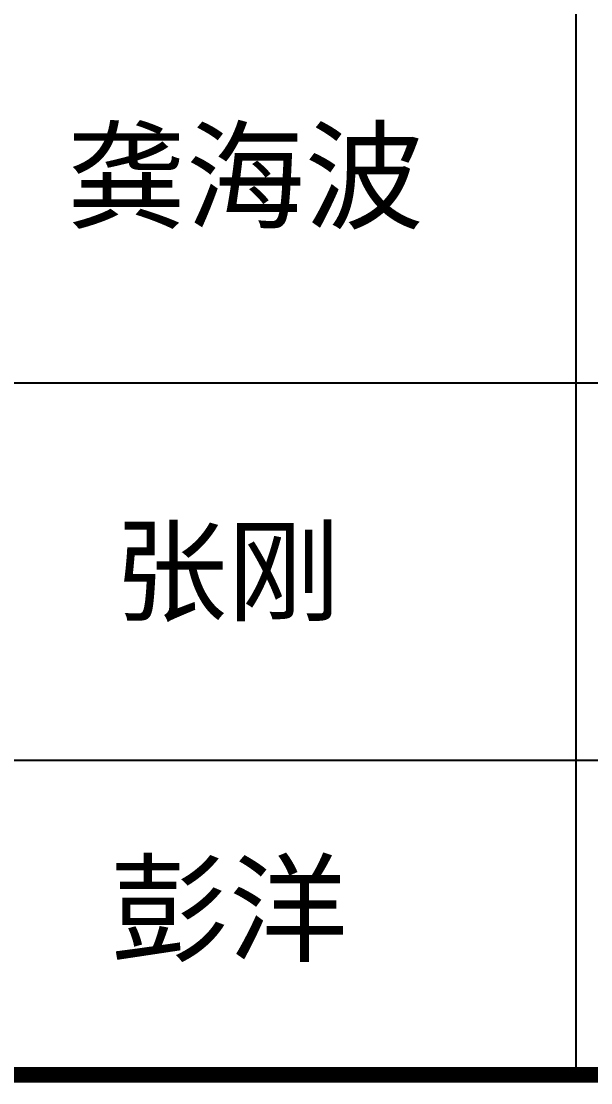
# Model space of a CAD drawing. Extents: x 69728788 to 150676229, y 15322671 to 43663798.
# Drawn here: x 75266220 to 75269827, y 20913204 to 20919926 of the extents above; entities that cross this region are included whole.
import ezdxf

# ---------------------------------------------------------------- set-up
doc = ezdxf.new("R2010")
doc.units = 0
doc.header["$LTSCALE"] = 1000
doc.header["$MEASUREMENT"] = 0
doc.layers.add('图框', color=253, linetype='CONTINUOUS')
doc.styles.add('STYLE-黑体', font='simhei.ttf')

msp = doc.modelspace()

# ---------------------------------------------------------------- linework, layer by layer
at = {"layer": '图框', "color": 0}
for p, q in [((75261765.8, 20917636.7), (75273784.3, 20917636.7)), ((75261765.8, 20915246.3), (75273784.3, 20915246.3))]:
    msp.add_line(p, q, dxfattribs=at)
msp.add_lwpolyline([(75269733.8, 20913254.3), (75269733.8, 20924807.9)], dxfattribs=at)
at = {"layer": '图框', "color": 0, "const_width": 100}
msp.add_lwpolyline([(75261765.8, 20913254.3), (75273784.3, 20913254.3)], dxfattribs=at)

# ---------------------------------------------------------------- texts
at = {"layer": '图框', "color": 4, "style": 'STYLE-黑体'}
for s, height, p in [('龚海波', 552.18, (75266509.3, 20918668.3)), ('张刚', 525.89, (75266807.7, 20916181.4)), ('彭洋', 552.18, (75266780.7, 20914028.5))]:
    msp.add_text(s, height=height, dxfattribs=at).set_placement(p)

doc.saveas('drawing.dxf')
